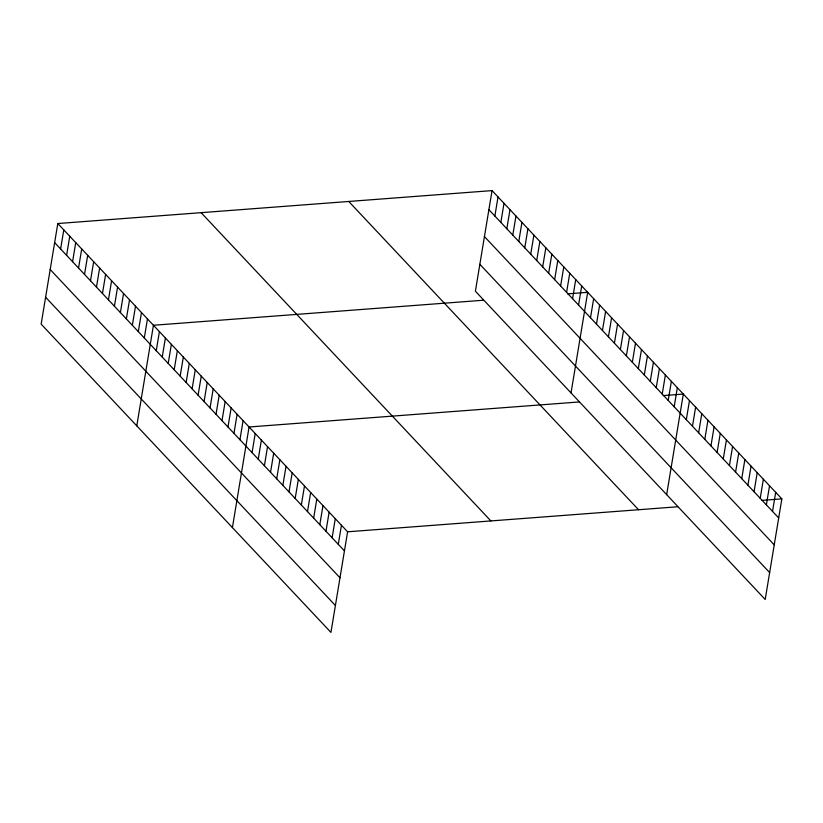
<?xml version="1.0" encoding="UTF-8"?>
<svg xmlns="http://www.w3.org/2000/svg" width="823" height="823" viewBox="0 0 823 823"><rect width="100%" height="100%" fill="white"/><g stroke="black" fill="none" stroke-linecap="round" stroke-linejoin="round"><path stroke-width="1.23" d="M57.805 223.537L41.15 324.128L330.949 632.403L347.604 531.802L57.805 223.537L492.051 190.597L781.85 498.872L765.195 599.463L475.396 291.198L492.051 190.597M60.624 248.978L63.783 229.895M66.601 255.336L69.76 236.252M72.578 261.693L75.737 242.61M78.555 268.051L81.714 248.968M84.532 274.409L87.691 255.325M90.509 280.766L93.668 261.683M96.486 287.124L99.645 268.041M102.463 293.482L105.622 274.398M108.441 299.839L111.599 280.756M114.418 306.197L117.576 287.114M120.395 312.555L123.553 293.472M126.372 318.913L129.53 299.829M132.349 325.27L135.507 306.187M138.326 331.628L141.484 312.545M144.303 337.986L147.461 318.902M136.783 425.861L153.438 325.26L483.461 300.23M156.257 350.701L159.415 331.618M162.234 357.059L165.392 337.986M168.211 363.427L171.369 344.343M174.188 369.784L177.346 350.701M180.165 376.142L183.323 357.059M186.142 382.5L189.3 363.416M192.119 388.857L195.277 369.774M198.096 395.215L201.254 376.132M204.073 401.573L207.231 382.489M210.05 407.93L213.208 388.847M216.027 414.288L219.185 395.205M222.004 420.646L225.163 401.562M227.981 427.003L231.14 407.92M233.958 433.361L237.117 414.278M239.935 439.719L243.094 420.635M232.415 527.584L249.071 426.993L579.104 401.963M252.064 452.629L255.223 433.546M258.227 459.183L261.385 440.099M264.389 465.725L267.547 446.642M270.541 472.279L273.699 453.195M276.703 478.832L279.861 459.748M282.855 485.385L286.023 466.302M289.017 491.928L292.175 472.844M295.179 498.481L298.338 479.398M301.331 505.034L304.489 485.951M307.493 511.587L310.652 492.504M313.656 518.14L316.814 499.057M319.808 524.683L322.966 505.6M325.97 531.236L329.128 512.153M332.122 537.789L335.28 518.706M338.284 544.342L341.442 525.259M494.87 216.038L498.028 196.954M500.847 222.395L504.005 203.312M506.824 228.753L509.982 209.67M512.801 235.111L515.959 216.027M518.778 241.468L521.936 222.395M524.755 247.836L527.913 228.753M530.732 254.194L533.89 235.111M536.709 260.552L539.867 241.468M542.686 266.909L545.844 247.826M548.663 273.267L551.822 254.184M554.64 279.625L557.799 260.541M560.617 285.982L563.776 266.899M566.594 292.34L569.753 273.257M572.571 298.698L575.73 279.614M578.548 305.055L581.707 285.972M571.028 392.921L587.684 292.33L567.551 293.852M590.503 317.771L593.661 298.687M596.48 324.128L599.638 305.045M602.457 330.486L605.615 311.403M608.434 336.844L611.592 317.76M614.411 343.201L617.569 324.118M620.388 349.559L623.546 330.476M626.365 355.917L629.523 336.833M632.342 362.274L635.5 343.191M638.319 368.632L641.477 349.549M644.296 374.99L647.454 355.906M650.273 381.347L653.431 362.264M656.25 387.705L659.408 368.622M662.227 394.063L665.385 374.979M668.204 400.431L671.362 381.347M674.181 406.788L677.339 387.705M666.661 494.654L683.316 394.063L663.184 395.585M686.32 419.689L689.479 400.606M692.472 426.242L695.63 407.159M698.634 432.795L701.793 413.712M704.797 439.348L707.955 420.265M710.949 445.891L714.107 426.808M717.111 452.444L720.269 433.361M723.263 458.997L726.431 439.914M729.425 465.551L732.583 446.467M735.587 472.104L738.745 453.02M741.739 478.647L744.897 459.563M747.901 485.2L751.06 466.116M754.053 491.753L757.222 472.669M760.215 498.306L763.374 479.223M766.378 504.849L769.536 485.765M772.53 511.402L775.688 492.319M347.604 531.802L677.627 506.773M761.717 500.394L781.85 498.872M488.893 209.68L778.692 517.955M484.438 236.582L774.237 544.857M479.85 264.296L769.649 572.571M348.746 201.47L638.545 509.735M201.11 212.663L490.899 520.938M54.647 242.62L344.446 550.885M50.193 269.512L339.992 577.787M45.604 297.226L335.403 605.502"/></g></svg>
